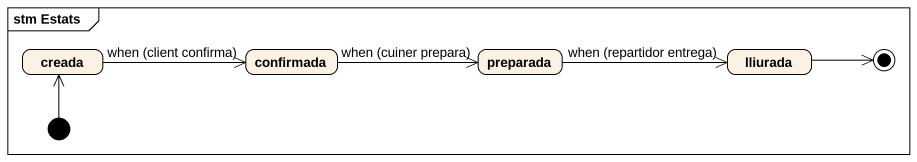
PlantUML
@startuml
mainframe stm Estats
hide empty description
state creada
state confirmada
state preparada
state lliurada
[*] -up-> creada
creada -right-> confirmada : when (client confirma)
confirmada -right-> preparada : when (cuiner prepara)
preparada -right-> lliurada : when (repartidor entrega)
lliurada -right-> [*]
@enduml
